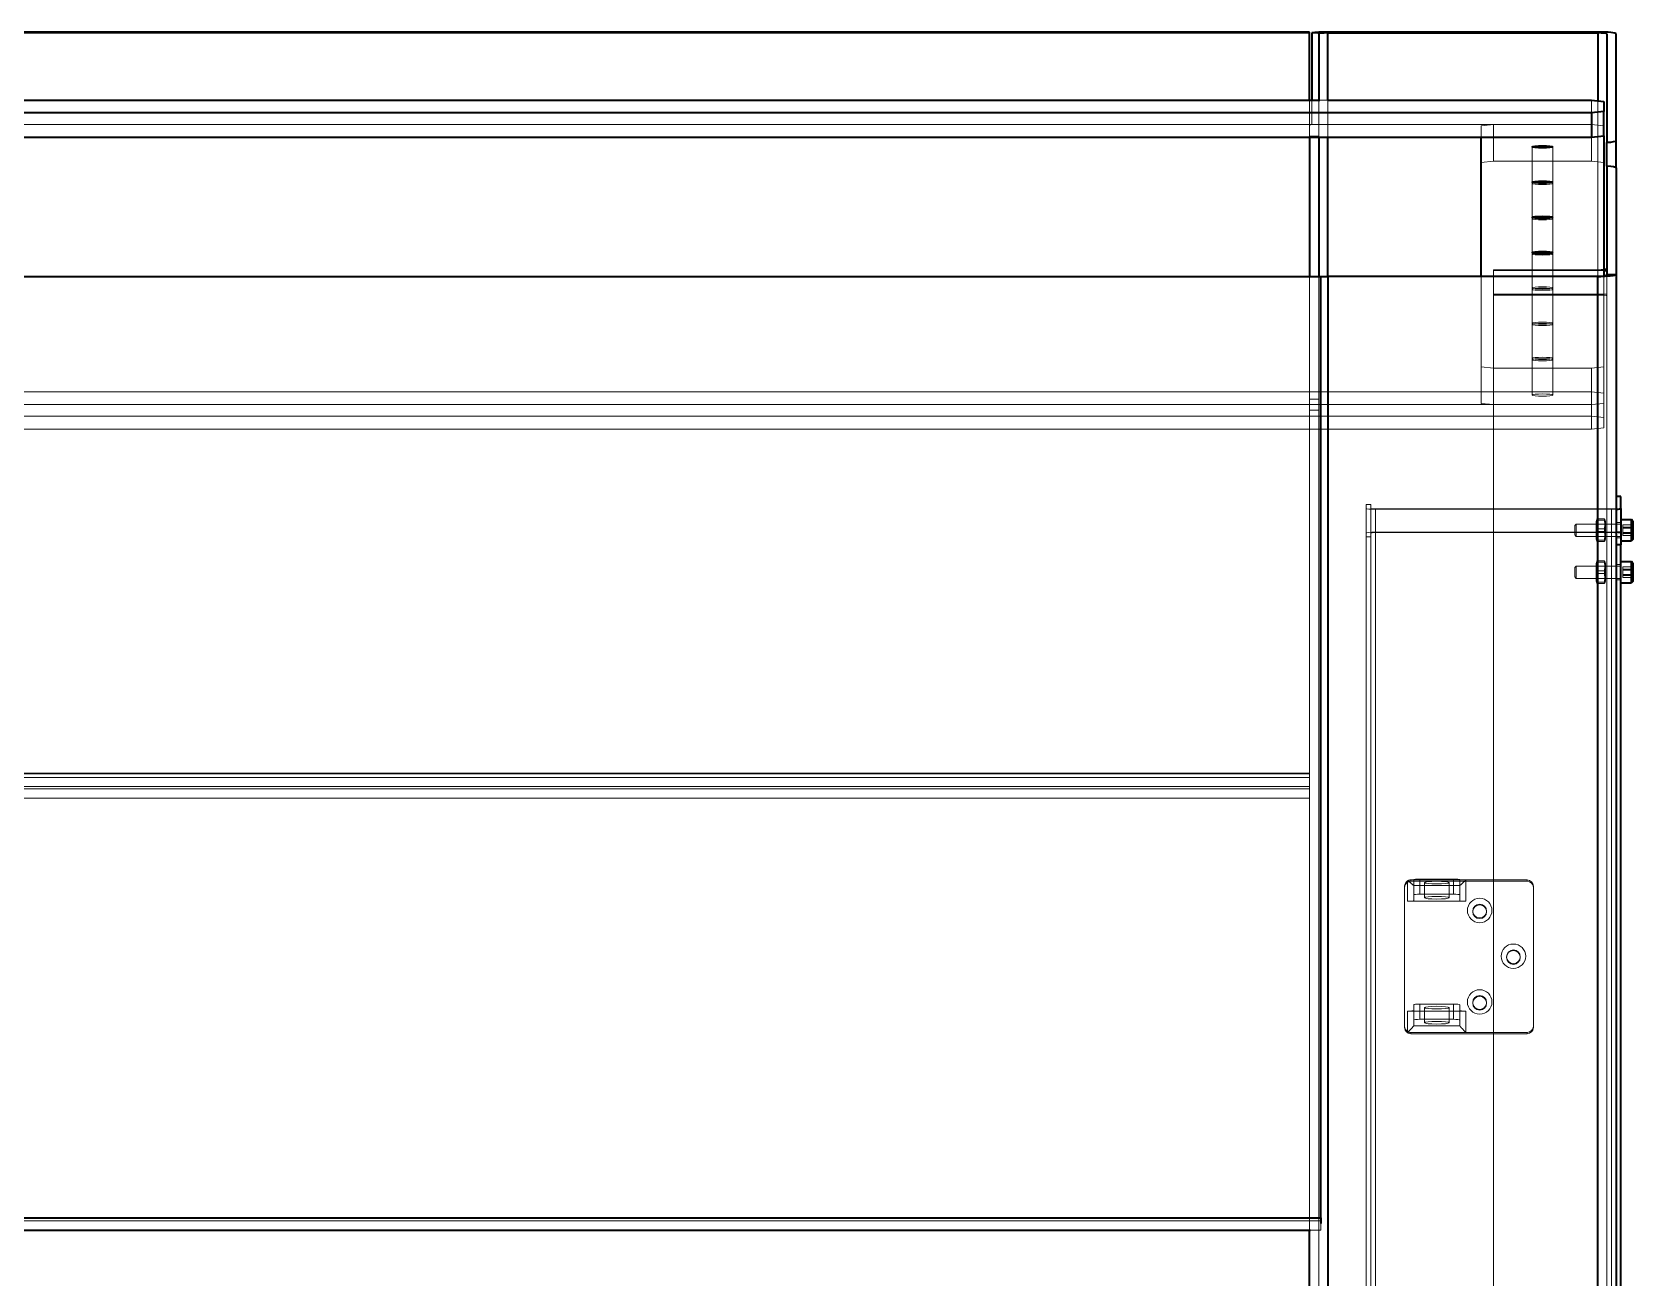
# Model space of a CAD drawing. Header units: millimetres. Extents: x 6115 to 12360, y 7255 to 12668.
# Drawn here: x 6649 to 7171, y 9998 to 10404 of the extents above; entities that cross this region are included whole.
import ezdxf

# ---------------------------------------------------------------- set-up
doc = ezdxf.new("R2010")
doc.units = ezdxf.units.MM
doc.layers.add('外形線', color=7, linetype='Continuous', lineweight=50)

msp = doc.modelspace()

# ---------------------------------------------------------------- linework, layer by layer
at = {"layer": '外形線', "linetype": 'Continuous', "lineweight": 35}
for p, q in [((7065.61, 10404.07), (6324.61, 10404.07)), ((7065.61, 10403.76), (6324.61, 10403.76)), ((7065.61, 10403.76), (7065.61, 10404.07)), ((7065.61, 10381.88), (7065.61, 10403.76)), ((7068.61, 10403.76), (7066.41, 10403.76)), ((7066.41, 10403.76), (7066.41, 10381.88)), ((7068.61, 10403.45), (7068.61, 10403.76)), ((7068.61, 10403.45), (7068.61, 10381.57)), ((7159.61, 10404.07), (7071.61, 10404.07)), ((7071.61, 10381.88), (7071.61, 10403.76)), ((7071.61, 10403.76), (7159.61, 10403.76)), ((7159.61, 10403.76), (7159.61, 10381.67)), ((7162.61, 10403.45), (7162.61, 10368.09)), ((7165.61, 10368.64), (7165.61, 10403.45)), ((6321.61, 10381.88), (7068.61, 10381.88)), ((7071.61, 10381.88), (7157.61, 10381.88)), ((7157.61, 10381.88), (7161.61, 10381.46)), ((7161.61, 10381.46), (7161.61, 10378.12)), ((7157.61, 10377.7), (6230.61, 10377.7)), ((7161.61, 10378.12), (7157.61, 10377.7)), ((7157.61, 10377.7), (7157.61, 10369.74)), ((7161.61, 10370.16), (7161.61, 10378.12)), ((6230.61, 10369.74), (7157.61, 10369.74)), ((7065.61, 10369.74), (7065.61, 10324.32)), ((7068.61, 10369.74), (7068.61, 10324.32)), ((7071.61, 10324.32), (7071.61, 10369.74)), ((7121.61, 10324.32), (7121.61, 10369.74)), ((7157.61, 10369.74), (7161.61, 10370.16)), ((7161.61, 10370.16), (7161.61, 10324.54)), ((7162.61, 10360.29), (7162.61, 10368.09)), ((7165.61, 10359.75), (7165.61, 10368.64)), ((7162.61, 10360.29), (7162.61, 10324.95)), ((7165.61, 10359.75), (7165.61, 10324.95)), ((6328.28, 10324.32), (7069.28, 10324.32)), ((7069.28, 10324.32), (7071.61, 10324.32)), ((7069.28, 10017.32), (7069.28, 10324.32)), ((7159.61, 10324.32), (7071.61, 10324.32)), ((7071.61, 10324.32), (7071.61, 7626.32)), ((7159.61, 7626.32), (7159.61, 10324.32)), ((7162.61, 10324.95), (7165.6, 10324.95)), ((7165.6, 10324.95), (7165.61, 10324.95)), ((7165.61, 10324.95), (7165.61, 7626.32)), ((7167.11, 10252.58), (7165.61, 10252.58)), ((7167.11, 10248.71), (7167.11, 10252.58)), ((7167.11, 10248.71), (7167.11, 10240.65)), ((7167.11, 10245.09), (7170.61, 10245.09)), ((7170.61, 10245.07), (7170.61, 10245.09)), ((7171.11, 10244.59), (7170.61, 10245.09)), ((7170.61, 10238.09), (7170.61, 10245.07)), ((7171.11, 10244.59), (7171.11, 10244.57)), ((7171.11, 10244.57), (7171.11, 10238.59)), ((7167.11, 10240.65), (7167.11, 10236.79)), ((7171.11, 10238.59), (7170.61, 10238.09)), ((7167.11, 10236.79), (7165.61, 10236.79)), ((7167.11, 10238.09), (7170.61, 10238.09)), ((7167.11, 7750.48), (7167.11, 10236.79)), ((7167.11, 10231.39), (7170.61, 10231.39)), ((7170.61, 10224.39), (7170.61, 10231.39)), ((7171.11, 10230.89), (7170.61, 10231.39)), ((7171.11, 10230.89), (7171.11, 10224.89)), ((7167.11, 10224.39), (7170.61, 10224.39)), ((7171.11, 10224.89), (7170.61, 10224.39)), ((6328.28, 10017.32), (7069.28, 10017.32)), ((7069.28, 10017.32), (7069.28, 10015.44)), ((6328.28, 10013.32), (7065.95, 10013.32)), ((7065.61, 7630.18), (7065.61, 10013.32))]:
    msp.add_line(p, q, dxfattribs=at).dxf.unprotected_set("ltscale", 0)
at = {"layer": '外形線', "linetype": 'Continuous', "lineweight": 18}
for p, q in [((7071.61, 10404.07), (7071.61, 10403.76)), ((7159.61, 10403.76), (7159.61, 10404.07)), ((7065.61, 10373.61), (7065.61, 10381.88)), ((7066.41, 10381.88), (7066.41, 10373.92)), ((7068.61, 10381.88), (7071.61, 10381.88)), ((7068.61, 10381.57), (7068.61, 10373.61)), ((7071.61, 10369.74), (7071.61, 10381.88)), ((7157.61, 10377.7), (7157.61, 10381.88)), ((7159.61, 10381.67), (7159.61, 10326.55)), ((7157.61, 10373.92), (6230.61, 10373.92)), ((7065.61, 10373.61), (7065.61, 10370.06)), ((7065.61, 10370.06), (7065.61, 10369.74)), ((7065.61, 10370.06), (7068.61, 10370.06)), ((7066.41, 10373.92), (7068.61, 10373.92)), ((7068.61, 10370.06), (7068.61, 10373.61)), ((7068.61, 10370.06), (7068.61, 10369.74)), ((7121.61, 10373.51), (7125.61, 10373.92)), ((7121.61, 10369.74), (7121.61, 10373.51)), ((7125.61, 10373.92), (7157.61, 10373.92)), ((7125.61, 10373.92), (7125.61, 10361.99)), ((7157.61, 10373.92), (7161.61, 10373.51)), ((7161.61, 10373.51), (7157.61, 10373.92)), ((7157.61, 10361.99), (7157.61, 10369.74)), ((7138.21, 10355.11), (7138.21, 10366.61)), ((7145.01, 10355.11), (7145.01, 10366.61)), ((7125.61, 10361.99), (7121.61, 10361.57)), ((7157.61, 10361.99), (7125.61, 10361.99)), ((7161.61, 10361.57), (7157.61, 10361.99)), ((7138.21, 10343.61), (7138.21, 10355.11)), ((7145.01, 10343.61), (7145.01, 10355.11)), ((7138.21, 10332.11), (7138.21, 10343.61)), ((7145.01, 10332.11), (7145.01, 10343.61)), ((7138.21, 10320.61), (7138.21, 10332.11)), ((7145.01, 10320.61), (7145.01, 10332.11)), ((7065.61, 10280.74), (7065.61, 10324.32)), ((7068.61, 10324.32), (7068.61, 10280.74)), ((7121.61, 10294.9), (7121.61, 10324.32)), ((7125.61, 10326.55), (7125.61, 10326.24)), ((7159.61, 10326.55), (7125.61, 10326.55)), ((7125.61, 10326.24), (7125.61, 10318.61)), ((7125.61, 10326.24), (7159.61, 10326.24)), ((7159.61, 10326.24), (7159.61, 10326.55)), ((7159.61, 10326.24), (7159.61, 10324.32)), ((7161.61, 10324.54), (7161.61, 10294.9)), ((7162.61, 7489.32), (7162.61, 10324.95)), ((7125.61, 10318.3), (7125.61, 10318.61)), ((7125.61, 10318.61), (7159.61, 10318.61)), ((7125.61, 10294.48), (7125.61, 10318.3)), ((7159.61, 10318.3), (7125.61, 10318.3)), ((7138.21, 10309.12), (7138.21, 10320.61)), ((7145.01, 10309.12), (7145.01, 10320.61)), ((7138.21, 10297.62), (7138.21, 10309.12)), ((7145.01, 10297.62), (7145.01, 10309.12)), ((7138.21, 10285.68), (7138.21, 10297.62)), ((7145.01, 10285.68), (7145.01, 10297.62)), ((7125.61, 10294.48), (7121.61, 10294.9)), ((7121.61, 10294.9), (7121.61, 10282.97)), ((7157.61, 10294.48), (7125.61, 10294.48)), ((7125.61, 10282.55), (7125.61, 10294.48)), ((7161.61, 10294.9), (7157.61, 10294.48)), ((7157.61, 10294.48), (7157.61, 10282.55)), ((7161.61, 10282.97), (7161.61, 10294.9)), ((6328.28, 10286.73), (7157.61, 10286.73)), ((7157.61, 10286.73), (7161.61, 10286.31)), ((7157.61, 10282.55), (6328.28, 10282.55)), ((7065.61, 10284.32), (7068.61, 10284.32)), ((7065.61, 10013.32), (7065.61, 10280.74)), ((7065.61, 10280.74), (7068.61, 10280.74)), ((7068.61, 10280.74), (7068.61, 7630.18)), ((7121.61, 10282.97), (7125.61, 10282.55)), ((7125.61, 7752.55), (7125.61, 10282.55)), ((7125.61, 10282.55), (7157.61, 10282.55)), ((7157.61, 10282.55), (7161.61, 10282.97)), ((7161.61, 10282.97), (7157.61, 10282.55)), ((7157.61, 10282.55), (7157.61, 10274.59)), ((7161.61, 10275.01), (7161.61, 10282.97)), ((7157.61, 10278.77), (6230.61, 10278.77)), ((7161.61, 10278.35), (7157.61, 10278.77)), ((7157.61, 10274.59), (7161.61, 10275.01)), ((6328.28, 10274.59), (7157.61, 10274.59)), ((7085.61, 10249.97), (7084.11, 10249.97)), ((7084.11, 10249.97), (7084.11, 10248.71)), ((7085.61, 10248.71), (7085.61, 10249.97)), ((7084.11, 10240.65), (7084.11, 10248.71)), ((7085.61, 10248.71), (7085.61, 10240.65)), ((7164.11, 10248.55), (7087.11, 10248.55)), ((7087.11, 10248.4), (7087.11, 10248.55)), ((7087.11, 10248.4), (7164.11, 10248.4)), ((7087.11, 10248.4), (7087.11, 10240.97)), ((7159.11, 10244.45), (7159.28, 10245.11)), ((7159.11, 10244.45), (7159.11, 10244.44)), ((7159.11, 10244.44), (7159.11, 10238.72)), ((7161.79, 10245.28), (7159.42, 10245.28)), ((7161.79, 10244.86), (7159.42, 10244.86)), ((7162.11, 10244.45), (7161.93, 10245.11)), ((7162.11, 10244.44), (7162.11, 10244.45)), ((7162.11, 10238.72), (7162.11, 10244.44)), ((7164.11, 10248.55), (7164.11, 10248.4)), ((7164.11, 10240.97), (7164.11, 10248.4)), ((7167.11, 10244.09), (7165.61, 10244.09)), ((7084.11, 10239.4), (7084.11, 10240.65)), ((7085.61, 10239.4), (7084.11, 10239.4)), ((7084.11, 7753.09), (7084.11, 10239.4)), ((7085.61, 10240.65), (7085.61, 10239.4)), ((7085.61, 7753.09), (7085.61, 10239.4)), ((7087.11, 10240.97), (7164.11, 10240.97)), ((7087.11, 10240.81), (7087.11, 10240.97)), ((7164.11, 10240.81), (7087.11, 10240.81)), ((7087.11, 10240.81), (7087.11, 7754.51)), ((7152.11, 10243.09), (7152.61, 10243.59)), ((7152.11, 10243.08), (7152.11, 10243.09)), ((7152.11, 10240.09), (7152.11, 10243.08)), ((7152.11, 10240.09), (7152.61, 10239.59)), ((7152.61, 10243.59), (7152.61, 10243.58)), ((7167.11, 10243.59), (7152.61, 10243.59)), ((7152.61, 10243.58), (7152.61, 10239.59)), ((7167.11, 10239.59), (7152.61, 10239.59)), ((7162.11, 10243.59), (7159.11, 10243.59)), ((7162.11, 10239.59), (7159.11, 10239.59)), ((7159.11, 10238.72), (7159.28, 10238.07)), ((7161.79, 10242.01), (7159.42, 10242.01)), ((7161.79, 10241.17), (7159.42, 10241.17)), ((7162.11, 10238.72), (7161.93, 10238.07)), ((7164.11, 10240.97), (7164.11, 10240.81)), ((7164.11, 7754.51), (7164.11, 10240.81)), ((7167.11, 10239.09), (7165.61, 10239.09)), ((7167.77, 10243.31), (7167.77, 10242.29)), ((7171.11, 10243.31), (7167.77, 10243.31)), ((7171.11, 10242.61), (7167.77, 10242.61)), ((7167.77, 10242.29), (7167.77, 10240.57)), ((7171.11, 10242.29), (7167.77, 10242.29)), ((7171.11, 10240.88), (7167.77, 10240.88)), ((7171.11, 10240.57), (7167.77, 10240.57)), ((7167.77, 10240.57), (7167.77, 10239.87)), ((7171.11, 10239.87), (7167.77, 10239.87)), ((7161.79, 10238.32), (7159.42, 10238.32)), ((7161.79, 10237.9), (7159.42, 10237.9)), ((7152.11, 10229.39), (7152.61, 10229.89)), ((7152.11, 10226.39), (7152.11, 10229.39)), ((7152.61, 10229.89), (7152.61, 10225.89)), ((7167.11, 10229.89), (7152.61, 10229.89)), ((7159.11, 10230.75), (7159.28, 10231.41)), ((7159.11, 10230.75), (7159.11, 10225.02)), ((7162.11, 10229.89), (7159.11, 10229.89)), ((7161.79, 10231.58), (7159.42, 10231.58)), ((7161.79, 10231.16), (7159.42, 10231.16)), ((7161.79, 10228.31), (7159.42, 10228.31)), ((7162.11, 10230.75), (7161.93, 10231.41)), ((7162.11, 10225.02), (7162.11, 10230.75)), ((7167.11, 10230.39), (7165.61, 10230.39)), ((7167.77, 10229.61), (7167.77, 10228.59)), ((7171.11, 10229.61), (7167.77, 10229.61)), ((7171.11, 10228.9), (7167.77, 10228.9)), ((7167.77, 10228.59), (7167.77, 10226.87)), ((7171.11, 10228.59), (7167.77, 10228.59)), ((7152.11, 10226.39), (7152.61, 10225.89)), ((7167.11, 10225.89), (7152.61, 10225.89)), ((7162.11, 10225.89), (7159.11, 10225.89)), ((7159.11, 10225.02), (7159.28, 10224.37)), ((7161.79, 10227.46), (7159.42, 10227.46)), ((7161.79, 10224.62), (7159.42, 10224.62)), ((7161.79, 10224.19), (7159.42, 10224.19)), ((7162.11, 10225.02), (7161.93, 10224.37)), ((7167.11, 10225.39), (7165.61, 10225.39)), ((7171.11, 10227.18), (7167.77, 10227.18)), ((7167.77, 10226.87), (7167.77, 10226.16)), ((7171.11, 10226.87), (7167.77, 10226.87)), ((7171.11, 10226.16), (7167.77, 10226.16)), ((7065.61, 10162.4), (6324.61, 10162.4)), ((7065.61, 10162.09), (6328.28, 10162.09)), ((7065.61, 10160.99), (6328.28, 10160.99)), ((7065.61, 10158.01), (6324.61, 10158.01)), ((7065.61, 10157.23), (6328.28, 10157.23)), ((7065.61, 10154.24), (6328.28, 10154.24)), ((7096.61, 10125.53), (7096.61, 10125.11)), ((7096.61, 10079.36), (7096.61, 10125.11)), ((7097.61, 10120.56), (7097.61, 10127.25)), ((7098.61, 10127.1), (7098.61, 10127.52)), ((7116.61, 10127.52), (7098.61, 10127.52)), ((7098.61, 10127.1), (7136.61, 10127.1)), ((7114.62, 10125.73), (7099.59, 10125.73)), ((7099.61, 10125.74), (7099.61, 10127.62)), ((7099.61, 10125.74), (7099.61, 10120.76)), ((7114.61, 10125.74), (7099.61, 10125.74)), ((7101.61, 10127.83), (7112.61, 10127.83)), ((7101.61, 10127.83), (7101.61, 10122.85)), ((7103.11, 10126.68), (7103.11, 10121.7)), ((7111.11, 10126.68), (7111.11, 10121.7)), ((7112.61, 10122.85), (7112.61, 10127.83)), ((7114.61, 10127.62), (7114.61, 10125.74)), ((7114.61, 10120.76), (7114.61, 10125.74)), ((7116.61, 10127.52), (7116.61, 10120.56)), ((7136.61, 10127.52), (7116.61, 10127.52)), ((7136.61, 10127.52), (7136.61, 10127.1)), ((7138.61, 10125.11), (7138.61, 10125.53)), ((7138.61, 10125.11), (7138.61, 10079.36)), ((7097.61, 10120.56), (7116.61, 10120.56)), ((7112.61, 10122.85), (7101.61, 10122.85)), ((7118.86, 10117.15), (7118.86, 10117.39)), ((7123.36, 10117.15), (7123.36, 10117.39)), ((7129.86, 10102.24), (7129.86, 10102.47)), ((7134.36, 10102.24), (7134.36, 10102.47)), ((7101.61, 10087.05), (7112.61, 10087.05)), ((7101.61, 10087.05), (7101.61, 10082.08)), ((7112.61, 10082.08), (7112.61, 10087.05)), ((7118.86, 10087.32), (7118.86, 10087.55)), ((7123.36, 10087.32), (7123.36, 10087.55)), ((7116.61, 10084.75), (7097.61, 10084.75)), ((7097.61, 10078.06), (7097.61, 10084.75)), ((7099.61, 10084.96), (7099.61, 10086.84)), ((7099.61, 10084.96), (7099.61, 10079.99)), ((7112.61, 10082.08), (7101.61, 10082.08)), ((7103.11, 10085.9), (7103.11, 10080.93)), ((7111.11, 10085.9), (7111.11, 10080.93)), ((7114.61, 10086.84), (7114.61, 10084.96)), ((7114.61, 10079.99), (7114.61, 10084.96)), ((7116.61, 10084.75), (7116.61, 10077.79)), ((7098.61, 10077.79), (7116.61, 10077.79)), ((7098.61, 10077.79), (7098.61, 10077.37)), ((7136.61, 10077.37), (7098.61, 10077.37)), ((7099.61, 10079.99), (7114.61, 10079.99)), ((7116.61, 10077.79), (7136.61, 10077.79)), ((7136.61, 10077.37), (7136.61, 10077.79)), ((6328.28, 10016.32), (7069.28, 10016.32)), ((7069.28, 10015.44), (7069.28, 10013.32)), ((7065.95, 10013.32), (7069.28, 10013.32))]:
    msp.add_line(p, q, dxfattribs=at).dxf.unprotected_set("ltscale", 0)
at = {"layer": '外形線', "linetype": 'Continuous', "lineweight": 35}
for points in [[(7159.61, 10324.32), (7159.8, 10324.32), (7160, 10324.33), (7160.2, 10324.34), (7160.39, 10324.35), (7160.58, 10324.37), (7160.76, 10324.4), (7160.94, 10324.42), (7161.11, 10324.45), (7161.28, 10324.48), (7161.44, 10324.51), (7161.59, 10324.54), (7161.73, 10324.57), (7161.86, 10324.6), (7161.99, 10324.64), (7162.1, 10324.67), (7162.2, 10324.71), (7162.3, 10324.74), (7162.38, 10324.78), (7162.45, 10324.81), (7162.5, 10324.84), (7162.55, 10324.87), (7162.58, 10324.9), (7162.6, 10324.92), (7162.61, 10324.95)], [(7165.61, 10324.95), (7165.59, 10324.91), (7165.55, 10324.86), (7165.49, 10324.82), (7165.4, 10324.78), (7165.29, 10324.75), (7165.15, 10324.71), (7164.99, 10324.67), (7164.8, 10324.64), (7164.6, 10324.6), (7164.37, 10324.57), (7164.12, 10324.54), (7163.85, 10324.51), (7163.57, 10324.49), (7163.26, 10324.46), (7162.94, 10324.44), (7162.61, 10324.42), (7162.26, 10324.4), (7161.91, 10324.38), (7161.54, 10324.36), (7161.16, 10324.35), (7160.78, 10324.33), (7160.39, 10324.32), (7160, 10324.32), (7159.61, 10324.32)]]:
    msp.add_lwpolyline(points, dxfattribs=at).dxf.unprotected_set("ltscale", 0)
at = {"layer": '外形線', "linetype": 'Continuous', "lineweight": 18}
for points in [[(7159.42, 10242.01), (7159.4, 10242.16), (7159.37, 10242.31), (7159.35, 10242.46), (7159.34, 10242.6), (7159.32, 10242.74), (7159.31, 10242.87), (7159.3, 10243), (7159.29, 10243.14), (7159.28, 10243.26), (7159.28, 10243.39), (7159.28, 10243.52), (7159.28, 10243.65), (7159.28, 10243.77), (7159.28, 10243.9), (7159.28, 10244.03), (7159.29, 10244.15), (7159.3, 10244.29), (7159.31, 10244.42), (7159.32, 10244.55), (7159.34, 10244.69), (7159.35, 10244.83), (7159.37, 10244.98), (7159.4, 10245.13), (7159.42, 10245.28)], [(7159.42, 10245.28), (7159.4, 10245.26), (7159.37, 10245.24), (7159.35, 10245.22), (7159.34, 10245.2), (7159.32, 10245.19), (7159.31, 10245.17), (7159.3, 10245.15), (7159.29, 10245.13), (7159.28, 10245.12), (7159.28, 10245.1), (7159.28, 10245.09), (7159.28, 10245.07), (7159.28, 10245.05), (7159.28, 10245.04), (7159.28, 10245.02), (7159.29, 10245), (7159.3, 10244.99), (7159.31, 10244.97), (7159.32, 10244.95), (7159.34, 10244.93), (7159.35, 10244.92), (7159.37, 10244.9), (7159.4, 10244.88), (7159.42, 10244.86)], [(7159.42, 10244.86), (7159.4, 10244.68), (7159.37, 10244.51), (7159.35, 10244.35), (7159.34, 10244.19), (7159.32, 10244.04), (7159.31, 10243.88), (7159.3, 10243.73), (7159.29, 10243.59), (7159.28, 10243.44), (7159.28, 10243.3), (7159.28, 10243.15), (7159.28, 10243.01), (7159.28, 10242.87), (7159.28, 10242.73), (7159.28, 10242.58), (7159.29, 10242.44), (7159.3, 10242.29), (7159.31, 10242.14), (7159.32, 10241.99), (7159.34, 10241.83), (7159.35, 10241.67), (7159.37, 10241.51), (7159.4, 10241.34), (7159.42, 10241.17)], [(7161.79, 10244.86), (7161.82, 10244.88), (7161.84, 10244.9), (7161.86, 10244.92), (7161.87, 10244.93), (7161.89, 10244.95), (7161.9, 10244.97), (7161.91, 10244.99), (7161.92, 10245), (7161.93, 10245.02), (7161.93, 10245.04), (7161.93, 10245.05), (7161.94, 10245.07), (7161.93, 10245.09), (7161.93, 10245.1), (7161.93, 10245.12), (7161.92, 10245.13), (7161.91, 10245.15), (7161.9, 10245.17), (7161.89, 10245.19), (7161.87, 10245.2), (7161.86, 10245.22), (7161.84, 10245.24), (7161.82, 10245.26), (7161.79, 10245.28)], [(7161.79, 10245.28), (7161.82, 10245.13), (7161.84, 10244.98), (7161.86, 10244.83), (7161.87, 10244.69), (7161.89, 10244.55), (7161.9, 10244.42), (7161.91, 10244.29), (7161.92, 10244.15), (7161.93, 10244.03), (7161.93, 10243.9), (7161.93, 10243.77), (7161.94, 10243.65), (7161.93, 10243.52), (7161.93, 10243.39), (7161.93, 10243.26), (7161.92, 10243.14), (7161.91, 10243), (7161.9, 10242.87), (7161.89, 10242.74), (7161.87, 10242.6), (7161.86, 10242.46), (7161.84, 10242.31), (7161.82, 10242.16), (7161.79, 10242.01)], [(7161.79, 10241.17), (7161.82, 10241.34), (7161.84, 10241.51), (7161.86, 10241.67), (7161.87, 10241.83), (7161.89, 10241.99), (7161.9, 10242.14), (7161.91, 10242.29), (7161.92, 10242.44), (7161.93, 10242.58), (7161.93, 10242.73), (7161.93, 10242.87), (7161.94, 10243.01), (7161.93, 10243.15), (7161.93, 10243.3), (7161.93, 10243.44), (7161.92, 10243.59), (7161.91, 10243.73), (7161.9, 10243.88), (7161.89, 10244.04), (7161.87, 10244.19), (7161.86, 10244.35), (7161.84, 10244.51), (7161.82, 10244.68), (7161.79, 10244.86)], [(7159.42, 10238.32), (7159.4, 10238.49), (7159.37, 10238.66), (7159.35, 10238.83), (7159.34, 10238.98), (7159.32, 10239.14), (7159.31, 10239.29), (7159.3, 10239.44), (7159.29, 10239.59), (7159.28, 10239.73), (7159.28, 10239.88), (7159.28, 10240.02), (7159.28, 10240.16), (7159.28, 10240.31), (7159.28, 10240.45), (7159.28, 10240.59), (7159.29, 10240.74), (7159.3, 10240.89), (7159.31, 10241.04), (7159.32, 10241.19), (7159.34, 10241.34), (7159.35, 10241.5), (7159.37, 10241.67), (7159.4, 10241.84), (7159.42, 10242.01)], [(7159.42, 10241.17), (7159.4, 10241.01), (7159.37, 10240.86), (7159.35, 10240.72), (7159.34, 10240.58), (7159.32, 10240.44), (7159.31, 10240.3), (7159.3, 10240.17), (7159.29, 10240.04), (7159.28, 10239.91), (7159.28, 10239.78), (7159.28, 10239.66), (7159.28, 10239.53), (7159.28, 10239.4), (7159.28, 10239.28), (7159.28, 10239.15), (7159.29, 10239.02), (7159.3, 10238.89), (7159.31, 10238.76), (7159.32, 10238.62), (7159.34, 10238.49), (7159.35, 10238.34), (7159.37, 10238.2), (7159.4, 10238.05), (7159.42, 10237.9)], [(7161.79, 10242.01), (7161.82, 10241.84), (7161.84, 10241.67), (7161.86, 10241.5), (7161.87, 10241.34), (7161.89, 10241.19), (7161.9, 10241.04), (7161.91, 10240.89), (7161.92, 10240.74), (7161.93, 10240.59), (7161.93, 10240.45), (7161.93, 10240.31), (7161.94, 10240.16), (7161.93, 10240.02), (7161.93, 10239.88), (7161.93, 10239.73), (7161.92, 10239.59), (7161.91, 10239.44), (7161.9, 10239.29), (7161.89, 10239.14), (7161.87, 10238.98), (7161.86, 10238.83), (7161.84, 10238.66), (7161.82, 10238.49), (7161.79, 10238.32)], [(7161.79, 10237.9), (7161.82, 10238.05), (7161.84, 10238.2), (7161.86, 10238.34), (7161.87, 10238.49), (7161.89, 10238.62), (7161.9, 10238.76), (7161.91, 10238.89), (7161.92, 10239.02), (7161.93, 10239.15), (7161.93, 10239.28), (7161.93, 10239.4), (7161.94, 10239.53), (7161.93, 10239.66), (7161.93, 10239.78), (7161.93, 10239.91), (7161.92, 10240.04), (7161.91, 10240.17), (7161.9, 10240.3), (7161.89, 10240.44), (7161.87, 10240.58), (7161.86, 10240.72), (7161.84, 10240.86), (7161.82, 10241.01), (7161.79, 10241.17)], [(7159.42, 10237.9), (7159.4, 10237.92), (7159.37, 10237.94), (7159.35, 10237.95), (7159.34, 10237.97), (7159.32, 10237.99), (7159.31, 10238.01), (7159.3, 10238.02), (7159.29, 10238.04), (7159.28, 10238.06), (7159.28, 10238.07), (7159.28, 10238.09), (7159.28, 10238.11), (7159.28, 10238.12), (7159.28, 10238.14), (7159.28, 10238.16), (7159.29, 10238.17), (7159.3, 10238.19), (7159.31, 10238.21), (7159.32, 10238.22), (7159.34, 10238.24), (7159.35, 10238.26), (7159.37, 10238.28), (7159.4, 10238.3), (7159.42, 10238.32)], [(7161.79, 10238.32), (7161.82, 10238.3), (7161.84, 10238.28), (7161.86, 10238.26), (7161.87, 10238.24), (7161.89, 10238.22), (7161.9, 10238.21), (7161.91, 10238.19), (7161.92, 10238.17), (7161.93, 10238.16), (7161.93, 10238.14), (7161.93, 10238.12), (7161.94, 10238.11), (7161.93, 10238.09), (7161.93, 10238.07), (7161.93, 10238.06), (7161.92, 10238.04), (7161.91, 10238.02), (7161.9, 10238.01), (7161.89, 10237.99), (7161.87, 10237.97), (7161.86, 10237.95), (7161.84, 10237.94), (7161.82, 10237.92), (7161.79, 10237.9)], [(7159.42, 10228.31), (7159.4, 10228.46), (7159.37, 10228.61), (7159.35, 10228.76), (7159.34, 10228.9), (7159.32, 10229.04), (7159.31, 10229.17), (7159.3, 10229.3), (7159.29, 10229.43), (7159.28, 10229.56), (7159.28, 10229.69), (7159.28, 10229.82), (7159.28, 10229.94), (7159.28, 10230.07), (7159.28, 10230.2), (7159.28, 10230.32), (7159.29, 10230.45), (7159.3, 10230.58), (7159.31, 10230.72), (7159.32, 10230.85), (7159.34, 10230.99), (7159.35, 10231.13), (7159.37, 10231.27), (7159.4, 10231.42), (7159.42, 10231.58)], [(7159.42, 10231.58), (7159.4, 10231.56), (7159.37, 10231.54), (7159.35, 10231.52), (7159.34, 10231.5), (7159.32, 10231.48), (7159.31, 10231.47), (7159.3, 10231.45), (7159.29, 10231.43), (7159.28, 10231.42), (7159.28, 10231.4), (7159.28, 10231.38), (7159.28, 10231.37), (7159.28, 10231.35), (7159.28, 10231.33), (7159.28, 10231.32), (7159.29, 10231.3), (7159.3, 10231.28), (7159.31, 10231.27), (7159.32, 10231.25), (7159.34, 10231.23), (7159.35, 10231.21), (7159.37, 10231.2), (7159.4, 10231.18), (7159.42, 10231.16)], [(7159.42, 10231.16), (7159.4, 10230.98), (7159.37, 10230.81), (7159.35, 10230.65), (7159.34, 10230.49), (7159.32, 10230.33), (7159.31, 10230.18), (7159.3, 10230.03), (7159.29, 10229.89), (7159.28, 10229.74), (7159.28, 10229.6), (7159.28, 10229.45), (7159.28, 10229.31), (7159.28, 10229.17), (7159.28, 10229.02), (7159.28, 10228.88), (7159.29, 10228.73), (7159.3, 10228.59), (7159.31, 10228.44), (7159.32, 10228.29), (7159.34, 10228.13), (7159.35, 10227.97), (7159.37, 10227.81), (7159.4, 10227.64), (7159.42, 10227.46)], [(7159.42, 10224.62), (7159.4, 10224.79), (7159.37, 10224.96), (7159.35, 10225.12), (7159.34, 10225.28), (7159.32, 10225.44), (7159.31, 10225.59), (7159.3, 10225.74), (7159.29, 10225.89), (7159.28, 10226.03), (7159.28, 10226.18), (7159.28, 10226.32), (7159.28, 10226.46), (7159.28, 10226.61), (7159.28, 10226.75), (7159.28, 10226.89), (7159.29, 10227.04), (7159.3, 10227.19), (7159.31, 10227.34), (7159.32, 10227.49), (7159.34, 10227.64), (7159.35, 10227.8), (7159.37, 10227.97), (7159.4, 10228.13), (7159.42, 10228.31)], [(7161.79, 10231.16), (7161.82, 10231.18), (7161.84, 10231.2), (7161.86, 10231.21), (7161.87, 10231.23), (7161.89, 10231.25), (7161.9, 10231.27), (7161.91, 10231.28), (7161.92, 10231.3), (7161.93, 10231.32), (7161.93, 10231.33), (7161.93, 10231.35), (7161.94, 10231.37), (7161.93, 10231.38), (7161.93, 10231.4), (7161.93, 10231.42), (7161.92, 10231.43), (7161.91, 10231.45), (7161.9, 10231.47), (7161.89, 10231.48), (7161.87, 10231.5), (7161.86, 10231.52), (7161.84, 10231.54), (7161.82, 10231.56), (7161.79, 10231.58)], [(7161.79, 10231.58), (7161.82, 10231.42), (7161.84, 10231.27), (7161.86, 10231.13), (7161.87, 10230.99), (7161.89, 10230.85), (7161.9, 10230.72), (7161.91, 10230.58), (7161.92, 10230.45), (7161.93, 10230.32), (7161.93, 10230.2), (7161.93, 10230.07), (7161.94, 10229.94), (7161.93, 10229.82), (7161.93, 10229.69), (7161.93, 10229.56), (7161.92, 10229.43), (7161.91, 10229.3), (7161.9, 10229.17), (7161.89, 10229.04), (7161.87, 10228.9), (7161.86, 10228.76), (7161.84, 10228.61), (7161.82, 10228.46), (7161.79, 10228.31)], [(7161.79, 10227.46), (7161.82, 10227.64), (7161.84, 10227.81), (7161.86, 10227.97), (7161.87, 10228.13), (7161.89, 10228.29), (7161.9, 10228.44), (7161.91, 10228.59), (7161.92, 10228.73), (7161.93, 10228.88), (7161.93, 10229.02), (7161.93, 10229.17), (7161.94, 10229.31), (7161.93, 10229.45), (7161.93, 10229.6), (7161.93, 10229.74), (7161.92, 10229.89), (7161.91, 10230.03), (7161.9, 10230.18), (7161.89, 10230.33), (7161.87, 10230.49), (7161.86, 10230.65), (7161.84, 10230.81), (7161.82, 10230.98), (7161.79, 10231.16)], [(7161.79, 10228.31), (7161.82, 10228.13), (7161.84, 10227.97), (7161.86, 10227.8), (7161.87, 10227.64), (7161.89, 10227.49), (7161.9, 10227.34), (7161.91, 10227.19), (7161.92, 10227.04), (7161.93, 10226.89), (7161.93, 10226.75), (7161.93, 10226.61), (7161.94, 10226.46), (7161.93, 10226.32), (7161.93, 10226.18), (7161.93, 10226.03), (7161.92, 10225.89), (7161.91, 10225.74), (7161.9, 10225.59), (7161.89, 10225.44), (7161.87, 10225.28), (7161.86, 10225.12), (7161.84, 10224.96), (7161.82, 10224.79), (7161.79, 10224.62)], [(7159.42, 10227.46), (7159.4, 10227.31), (7159.37, 10227.16), (7159.35, 10227.01), (7159.34, 10226.87), (7159.32, 10226.74), (7159.31, 10226.6), (7159.3, 10226.47), (7159.29, 10226.34), (7159.28, 10226.21), (7159.28, 10226.08), (7159.28, 10225.96), (7159.28, 10225.83), (7159.28, 10225.7), (7159.28, 10225.58), (7159.28, 10225.45), (7159.29, 10225.32), (7159.3, 10225.19), (7159.31, 10225.06), (7159.32, 10224.92), (7159.34, 10224.78), (7159.35, 10224.64), (7159.37, 10224.5), (7159.4, 10224.35), (7159.42, 10224.19)], [(7159.42, 10224.19), (7159.4, 10224.21), (7159.37, 10224.23), (7159.35, 10224.25), (7159.34, 10224.27), (7159.32, 10224.29), (7159.31, 10224.31), (7159.3, 10224.32), (7159.29, 10224.34), (7159.28, 10224.36), (7159.28, 10224.37), (7159.28, 10224.39), (7159.28, 10224.41), (7159.28, 10224.42), (7159.28, 10224.44), (7159.28, 10224.45), (7159.29, 10224.47), (7159.3, 10224.49), (7159.31, 10224.51), (7159.32, 10224.52), (7159.34, 10224.54), (7159.35, 10224.56), (7159.37, 10224.58), (7159.4, 10224.6), (7159.42, 10224.62)], [(7161.79, 10224.19), (7161.82, 10224.35), (7161.84, 10224.5), (7161.86, 10224.64), (7161.87, 10224.78), (7161.89, 10224.92), (7161.9, 10225.06), (7161.91, 10225.19), (7161.92, 10225.32), (7161.93, 10225.45), (7161.93, 10225.58), (7161.93, 10225.7), (7161.94, 10225.83), (7161.93, 10225.96), (7161.93, 10226.08), (7161.93, 10226.21), (7161.92, 10226.34), (7161.91, 10226.47), (7161.9, 10226.6), (7161.89, 10226.74), (7161.87, 10226.87), (7161.86, 10227.01), (7161.84, 10227.16), (7161.82, 10227.31), (7161.79, 10227.46)], [(7161.79, 10224.62), (7161.82, 10224.6), (7161.84, 10224.58), (7161.86, 10224.56), (7161.87, 10224.54), (7161.89, 10224.52), (7161.9, 10224.51), (7161.91, 10224.49), (7161.92, 10224.47), (7161.93, 10224.45), (7161.93, 10224.44), (7161.93, 10224.42), (7161.94, 10224.41), (7161.93, 10224.39), (7161.93, 10224.37), (7161.93, 10224.36), (7161.92, 10224.34), (7161.91, 10224.32), (7161.9, 10224.31), (7161.89, 10224.29), (7161.87, 10224.27), (7161.86, 10224.25), (7161.84, 10224.23), (7161.82, 10224.21), (7161.79, 10224.19)], [(7097.78, 10127.34), (7097.77, 10127.34), (7097.77, 10127.33), (7097.76, 10127.33), (7097.75, 10127.33), (7097.74, 10127.32), (7097.74, 10127.32), (7097.73, 10127.32), (7097.72, 10127.31), (7097.71, 10127.31), (7097.71, 10127.3), (7097.7, 10127.3), (7097.69, 10127.3), (7097.68, 10127.29), (7097.68, 10127.29), (7097.67, 10127.29), (7097.66, 10127.28), (7097.66, 10127.28), (7097.65, 10127.27), (7097.64, 10127.27), (7097.63, 10127.27), (7097.63, 10127.26), (7097.62, 10127.26), (7097.61, 10127.25), (7097.61, 10127.25)], [(7098.61, 10127.52), (7098.57, 10127.52), (7098.54, 10127.52), (7098.5, 10127.51), (7098.47, 10127.51), (7098.43, 10127.51), (7098.4, 10127.51), (7098.36, 10127.5), (7098.33, 10127.5), (7098.29, 10127.49), (7098.26, 10127.49), (7098.22, 10127.48), (7098.19, 10127.47), (7098.16, 10127.47), (7098.12, 10127.46), (7098.09, 10127.45), (7098.05, 10127.44), (7098.02, 10127.43), (7097.98, 10127.42), (7097.95, 10127.41), (7097.92, 10127.39), (7097.88, 10127.38), (7097.85, 10127.37), (7097.82, 10127.36), (7097.78, 10127.34)], [(7099.61, 10125.74), (7099.6, 10125.73), (7099.58, 10125.73), (7099.56, 10125.74), (7099.52, 10125.76), (7099.48, 10125.79), (7099.42, 10125.83), (7099.36, 10125.88), (7099.3, 10125.93), (7099.22, 10125.99), (7099.15, 10126.06), (7099.06, 10126.13), (7098.98, 10126.21), (7098.89, 10126.29), (7098.8, 10126.37), (7098.7, 10126.46), (7098.61, 10126.55), (7098.51, 10126.64), (7098.41, 10126.74), (7098.3, 10126.83), (7098.2, 10126.93), (7098.1, 10127.03), (7097.99, 10127.13), (7097.89, 10127.24), (7097.78, 10127.34)], [(7116.61, 10127.52), (7116.49, 10127.4), (7116.38, 10127.29), (7116.27, 10127.18), (7116.15, 10127.07), (7116.04, 10126.97), (7115.93, 10126.86), (7115.82, 10126.76), (7115.72, 10126.65), (7115.61, 10126.55), (7115.51, 10126.46), (7115.41, 10126.37), (7115.31, 10126.28), (7115.21, 10126.19), (7115.12, 10126.11), (7115.03, 10126.03), (7114.95, 10125.97), (7114.88, 10125.9), (7114.81, 10125.85), (7114.75, 10125.8), (7114.7, 10125.77), (7114.66, 10125.74), (7114.63, 10125.73), (7114.61, 10125.73), (7114.61, 10125.74)], [(7097.61, 10078.06), (7097.61, 10078.05), (7097.62, 10078.05), (7097.63, 10078.05), (7097.63, 10078.04), (7097.64, 10078.04), (7097.65, 10078.03), (7097.66, 10078.03), (7097.66, 10078.03), (7097.67, 10078.02), (7097.68, 10078.02), (7097.68, 10078.01), (7097.69, 10078.01), (7097.7, 10078.01), (7097.71, 10078), (7097.71, 10078), (7097.72, 10078), (7097.73, 10077.99), (7097.74, 10077.99), (7097.74, 10077.98), (7097.75, 10077.98), (7097.76, 10077.98), (7097.77, 10077.97), (7097.77, 10077.97), (7097.78, 10077.97)], [(7099.61, 10079.99), (7099.6, 10079.97), (7099.58, 10079.94), (7099.56, 10079.9), (7099.52, 10079.85), (7099.48, 10079.79), (7099.42, 10079.72), (7099.36, 10079.65), (7099.3, 10079.57), (7099.22, 10079.49), (7099.15, 10079.4), (7099.06, 10079.31), (7098.98, 10079.21), (7098.89, 10079.12), (7098.8, 10079.02), (7098.7, 10078.92), (7098.61, 10078.81), (7098.51, 10078.71), (7098.41, 10078.6), (7098.3, 10078.5), (7098.2, 10078.39), (7098.1, 10078.29), (7097.99, 10078.18), (7097.89, 10078.07), (7097.78, 10077.97)], [(7097.78, 10077.97), (7097.82, 10077.95), (7097.85, 10077.94), (7097.88, 10077.93), (7097.92, 10077.91), (7097.95, 10077.9), (7097.98, 10077.89), (7098.02, 10077.88), (7098.05, 10077.87), (7098.09, 10077.86), (7098.12, 10077.85), (7098.16, 10077.84), (7098.19, 10077.83), (7098.22, 10077.83), (7098.26, 10077.82), (7098.29, 10077.82), (7098.33, 10077.81), (7098.36, 10077.81), (7098.4, 10077.8), (7098.43, 10077.8), (7098.47, 10077.8), (7098.5, 10077.79), (7098.54, 10077.79), (7098.57, 10077.79), (7098.61, 10077.79)], [(7116.61, 10077.79), (7116.49, 10077.9), (7116.38, 10078.02), (7116.27, 10078.13), (7116.15, 10078.24), (7116.04, 10078.36), (7115.93, 10078.47), (7115.82, 10078.58), (7115.72, 10078.7), (7115.61, 10078.81), (7115.51, 10078.92), (7115.41, 10079.03), (7115.31, 10079.13), (7115.21, 10079.24), (7115.12, 10079.34), (7115.03, 10079.43), (7114.95, 10079.52), (7114.88, 10079.61), (7114.81, 10079.69), (7114.75, 10079.76), (7114.7, 10079.83), (7114.66, 10079.89), (7114.63, 10079.93), (7114.61, 10079.97), (7114.61, 10079.99)]]:
    msp.add_lwpolyline(points, dxfattribs=at).dxf.unprotected_set("ltscale", 0)
at = {"layer": '外形線', "linetype": 'Continuous', "lineweight": 35}
for centre, major_axis, start_param, end_param in [((7071.61, 10403.45), (-6, 0), 4.712389, 5.759587), ((7071.61, 10403.45), (-3, 0), 4.712389, 6.283185), ((7159.61, 10403.45), (6, 0), 0, 1.570796), ((7159.61, 10403.45), (3, 0), 0, 1.570796), ((7159.61, 10368.64), (6, 0), 5.235988, 6.283185), ((7159.61, 10359.75), (6, 0), 0, 1.047198), ((7159.61, 10326.87), (3, 0), 5.442117, 6.283185), ((7159.61, 10326.87), (6, 0), 5.052226, 5.235988), ((7164.11, 10248.71), (3, 0), 5.235988, 6.283185), ((7164.11, 10240.65), (3, 0), 0, 1.047198)]:
    msp.add_ellipse(centre, major_axis=major_axis, ratio=0.104528, start_param=start_param, end_param=end_param, dxfattribs=at).dxf.unprotected_set("ltscale", 0)
at = {"layer": '外形線', "linetype": 'Continuous', "lineweight": 18}
for centre, major_axis, ratio, start_param, end_param in [((7071.61, 10373.61), (-6, 0), 0.104528, 5.759587, 6.283185), ((7159.61, 10326.87), (-3, 0), 0.104528, 1.570796, 2.300524), ((7159.61, 10326.87), (6, 0), 0.104528, 4.712389, 5.052226), ((7159.61, 10317.98), (6, 0), 0.104528, 1.047198, 1.570796), ((7159.61, 10317.98), (3, 0), 0.104528, 0, 1.570796), ((7087.11, 10248.71), (-3, 0), 0.104528, 0, 1.570796), ((7087.11, 10248.71), (-1.5, 0), 0.104528, 0, 1.570796), ((7164.11, 10248.71), (1.5, 0), 0.104528, 4.712389, 6.283185), ((7164.11, 10248.71), (3, 0), 0.104528, 4.712389, 5.235988), ((7087.11, 10240.65), (-3, 0), 0.104528, 4.712389, 6.283185), ((7087.11, 10240.65), (-1.5, 0), 0.104528, 4.712389, 6.283185), ((7164.11, 10240.65), (3, 0), 0.104528, 1.047198, 1.570796), ((7164.11, 10240.65), (1.5, 0), 0.104528, 0, 1.570796), ((7098.61, 10125.53), (-1.73, -1), 0.997257, 4.712389, 5.759587), ((7098.61, 10125.11), (-2, 0), 0.994522, 4.712389, 6.283185), ((7101.61, 10127.62), (-2, 0), 0.104528, 4.712389, 6.283185), ((7112.61, 10127.62), (2, 0), 0.104528, 0, 1.570796), ((7136.61, 10125.53), (2, 0), 0.994522, 0, 1.570796), ((7136.61, 10125.11), (2, 0), 0.994522, 0, 1.570796), ((7097.61, 10120.76), (2, 0), 0.104528, 4.712389, 6.283185), ((7101.61, 10122.65), (-2, 0), 0.104528, 4.712389, 6.283185), ((7112.61, 10122.65), (2, 0), 0.104528, 0, 1.570796), ((7116.61, 10120.76), (-2, 0), 0.104528, 0, 1.570796), ((7101.61, 10086.84), (-2, 0), 0.104528, 4.712389, 6.283185), ((7112.61, 10086.84), (2, 0), 0.104528, 0, 1.570796), ((7097.61, 10084.96), (2, 0), 0.104528, 4.712389, 6.283185), ((7101.61, 10081.87), (-2, 0), 0.104528, 4.712389, 6.283185), ((7112.61, 10081.87), (2, 0), 0.104528, 0, 1.570796), ((7116.61, 10084.96), (-2, 0), 0.104528, 0, 1.570796), ((7098.61, 10079.78), (-2, 0), 0.994522, 0, 1.047198), ((7098.61, 10079.36), (-2, 0), 0.994522, 0, 1.570796), ((7136.61, 10079.78), (2, 0), 0.994522, 4.712389, 6.283185), ((7136.61, 10079.36), (2, 0), 0.994522, 4.712389, 6.283185)]:
    msp.add_ellipse(centre, major_axis=major_axis, ratio=ratio, start_param=start_param, end_param=end_param, dxfattribs=at).dxf.unprotected_set("ltscale", 0)
at = {"layer": '外形線', "linetype": 'Continuous', "lineweight": 35}
for centre in [(7141.61, 10366.61), (7141.61, 10355.11), (7141.61, 10343.61), (7141.61, 10332.11)]:
    msp.add_ellipse(centre, major_axis=(3.4, 0), ratio=0.104528, dxfattribs=at).dxf.unprotected_set("ltscale", 0)
at = {"layer": '外形線', "linetype": 'Continuous', "lineweight": 18}
for centre, major_axis, ratio in [((7141.61, 10354.67), (3.4, 0), 0.104528), ((7141.61, 10343.17), (3.4, 0), 0.104528), ((7141.61, 10331.68), (3.4, 0), 0.104528), ((7141.61, 10320.61), (3.4, 0), 0.104528), ((7141.61, 10320.18), (3.4, 0), 0.104528), ((7141.61, 10309.12), (3.4, 0), 0.104528), ((7141.61, 10308.68), (3.4, 0), 0.104528), ((7141.61, 10297.62), (3.4, 0), 0.104528), ((7141.61, 10297.18), (3.4, 0), 0.104528), ((7141.61, 10285.68), (3.4, 0), 0.104528), ((7107.11, 10126.68), (4, 0), 0.104528), ((7107.11, 10121.7), (4, 0), 0.104528), ((7121.11, 10117.57), (4, 0), 0.994522), ((7121.11, 10117.39), (2.25, 0), 0.994522), ((7121.11, 10117.15), (2.25, 0), 0.994522), ((7132.11, 10102.65), (4, 0), 0.994522), ((7132.11, 10102.47), (2.25, 0), 0.994522), ((7132.11, 10102.24), (2.25, 0), 0.994522), ((7121.11, 10087.74), (4, 0), 0.994522), ((7121.11, 10087.55), (2.25, 0), 0.994522), ((7121.11, 10087.32), (2.25, 0), 0.994522), ((7107.11, 10085.9), (4, 0), 0.104528), ((7107.11, 10080.93), (4, 0), 0.104528)]:
    msp.add_ellipse(centre, major_axis=major_axis, ratio=ratio, dxfattribs=at).dxf.unprotected_set("ltscale", 0)

doc.saveas('drawing.dxf')
